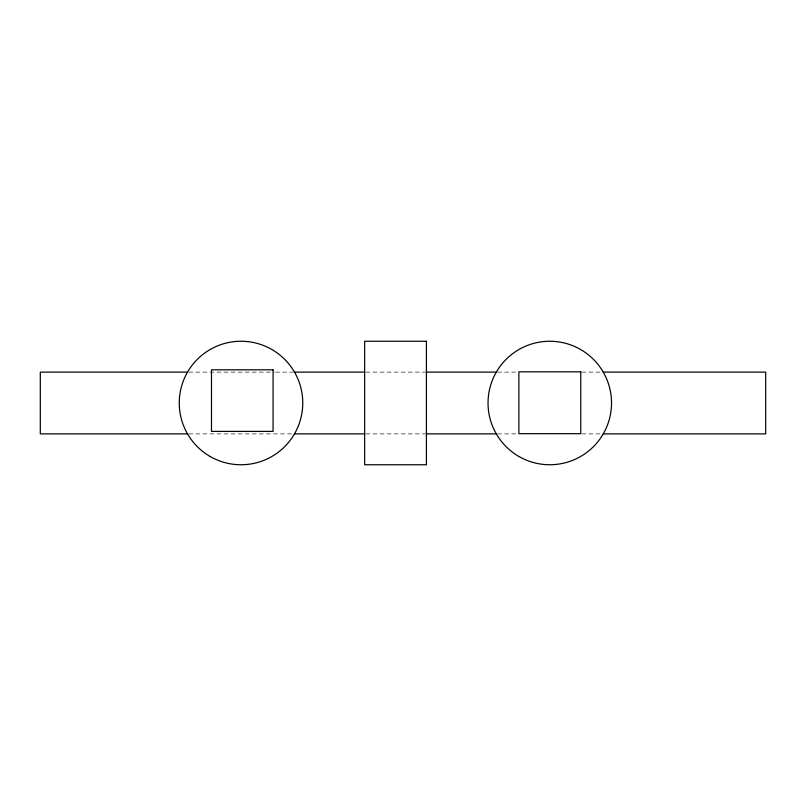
<?xml version="1.0" encoding="UTF-8"?>
<svg xmlns="http://www.w3.org/2000/svg" width="806" height="806" viewBox="0 0 806 806"><rect width="100%" height="100%" fill="white"/><g stroke="black" fill="none" stroke-linecap="round" stroke-linejoin="round"><path stroke-width="0.6" stroke-dasharray="4.03 3.02" d="M188.785 372.12L274.352 372.12M275.612 372.12L293.223 372.12M365.934 372.12L424.853 372.12M497.554 372.12L517.694 372.12M581.872 372.12L602.001 372.12M188.785 433.88L293.223 433.88M365.934 433.88L424.853 433.88M497.554 433.88L517.694 433.88M581.872 433.88L602.001 433.88"/><path stroke-width="1.21" d="M187.526 372.12L40.3 372.12L40.3 433.88L187.526 433.88M294.482 372.12L364.685 372.12M426.102 372.12L496.295 372.12M603.261 372.12L765.7 372.12L765.7 433.88L603.261 433.88M294.482 433.88L364.685 433.88M426.102 433.88L496.295 433.88M426.414 341.24L364.655 341.24L364.655 464.76L426.414 464.76L426.414 341.24M273.073 369.803L211.484 369.803L211.484 431.391L273.073 431.391L273.073 369.803M580.753 371.808L518.873 371.808L518.873 433.688L580.753 433.688L580.753 371.808M210.124 456.478A61.76 61.76 0 0 0 302.764 403A61.76 61.76 0 0 0 210.124 349.522A61.76 61.76 0 0 0 210.124 456.478M518.903 456.478A61.76 61.76 0 0 0 611.532 403A61.76 61.76 0 0 0 518.903 349.522A61.76 61.76 0 0 0 518.903 456.478"/></g></svg>
